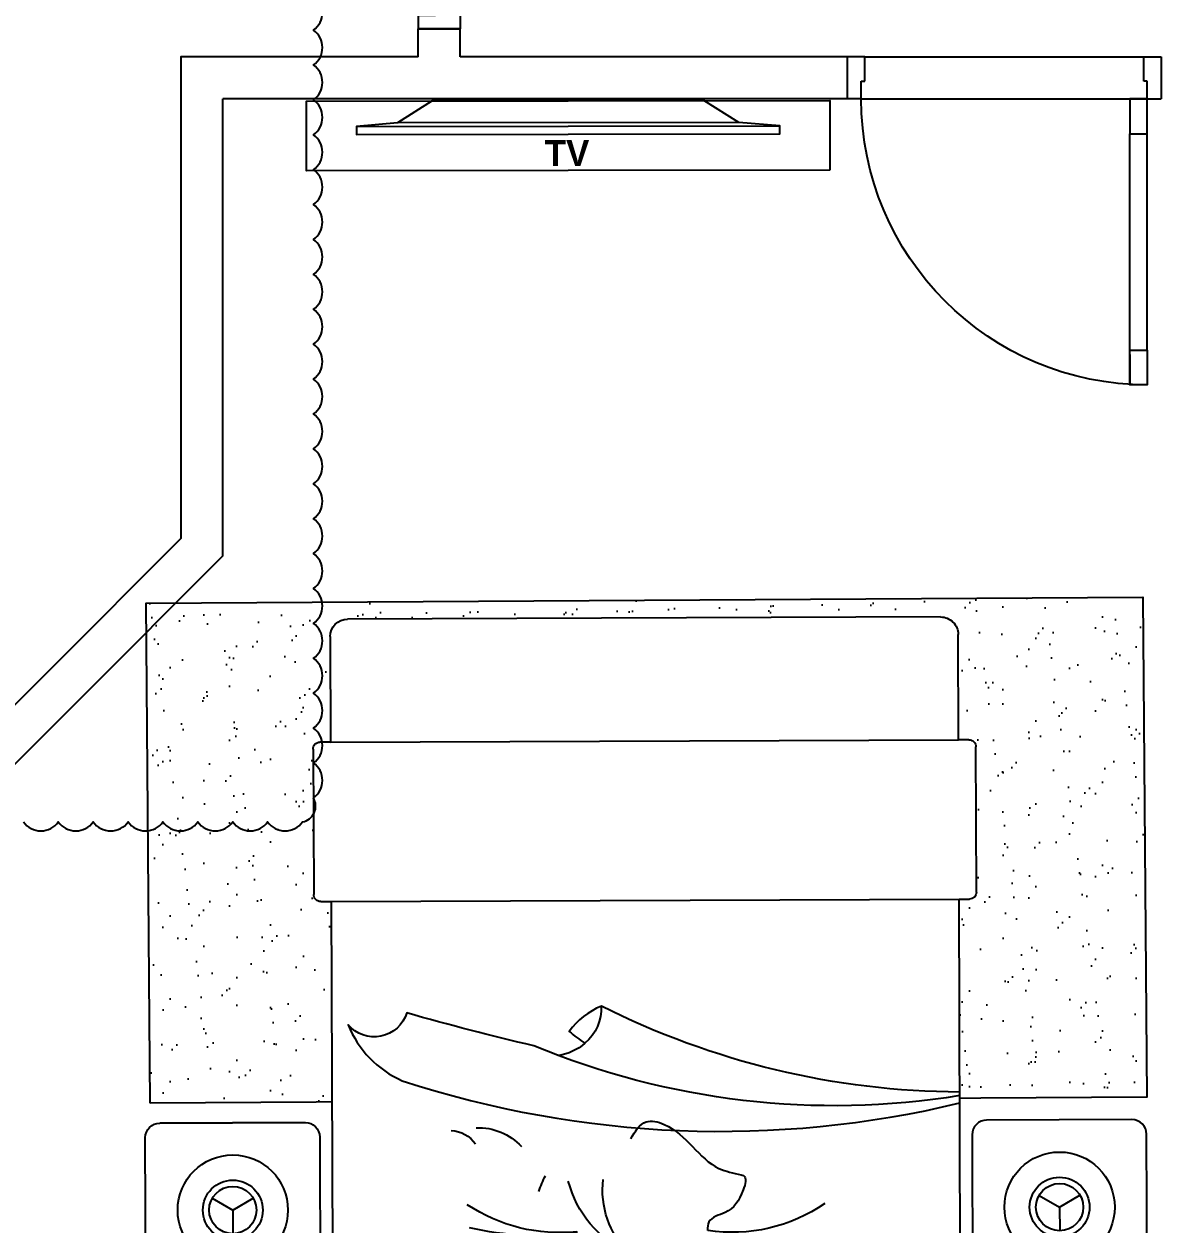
# Model space of a CAD drawing. Extents: x -678889171 to 586587, y -792238163 to 335485.
# Drawn here: x 69443 to 72682, y 76718 to 80156 of the extents above; entities that cross this region are included whole.
import ezdxf

# ---------------------------------------------------------------- set-up
doc = ezdxf.new("R2010")
doc.units = 0
doc.header["$MEASUREMENT"] = 0
doc.set_wipeout_variables(frame=1)
doc.linetypes.add('XR-A-type37$0$XR-A-4TH-OLD DESIGN$0$XR-A-TYP-2-4-5-8$0$HIDDEN', pattern=[0.375, 0.25, -0.125])
doc.layers.get('0').update_dxf_attribs({"color": 8})
for name, color, linetype in [('9TH-FURN$0$A-SITE-PATT', 252, 'Continuous'), ('9TH-FURN$0$XR-A-8TH-OLD DESIGN$0$A-SITE-PATT', 252, 'Continuous'), ('9TH-FURN$0$XR-A-8TH-OLD DESIGN$0$I-EQPM', 252, 'Continuous'), ('9TH-FURN$0$XR-A-8TH-OLD DESIGN$0$I-FURN', 252, 'Continuous'), ('9TH-FURN$0$XR-A-8TH-OLD DESIGN$0$I-FURN-FLOR', 252, 'Continuous'), ('9TH-FURN$0$XR-A-8TH-OLD DESIGN$0$I-FURN-PATT', 252, 'Continuous'), ('9TH-FURN$0$XR-A-8TH-OLD DESIGN$0$I-WIPEOUT', 252, 'Continuous'), ('9TH-FURN$0$XR-A-8TH-OLD DESIGN$0$XREF_1BR$0$I-FURN', 252, 'Continuous'), ('9TH-FURN$0$XR-A-8TH-OLD DESIGN$0$XREF_2BR$0$I-EQPM', 252, 'Continuous'), ('9TH-FURN$0$XR-A-8TH-OLD DESIGN$0$XREF_2BR$0$I-FURN', 252, 'Continuous'), ('9TH-FURN$0$XR-A-8TH-OLD DESIGN$0$XREF_2BR$0$I-SPCL', 252, 'Continuous'), ('XR-A-9TH-FLOOR$0$A-SEC-CLAD', 252, 'Continuous'), ('XR-A-type37$0$XR-A-4TH-OLD DESIGN$0$A-WALL', 252, 'Continuous'), ('XR-A-type37$0$XR-A-4TH-OLD DESIGN$0$XR-A-TYP-2-4-5-8$0$A-DOOR', 252, 'Continuous'), ('XR-A-type37$0$XR-A-4TH-OLD DESIGN$0$XR-A-TYP-2-4-5-8$0$A-FLOR-OVHD', 252, 'XR-A-type37$0$XR-A-4TH-OLD DESIGN$0$XR-A-TYP-2-4-5-8$0$HIDDEN')]:
    doc.layers.add(name, color=color, linetype=linetype)
doc.styles.add('9TH-FURN$0$XR-A-8TH-OLD DESIGN$0$XREF_2BR$0$KZT', font='')
doc.styles.get('9TH-FURN$0$XR-A-8TH-OLD DESIGN$0$XREF_2BR$0$KZT').set_extended_font_data('AvantGarde LT Medium', bold=True)

# ---------------------------------------------------------------- blocks, each defined once
blk = doc.blocks.new('*U1583')
for p, q in [((710, 820), (710, 200)), ((760, 820), (760, 200)), ((-100, -20), (-100, 100)), ((-60, 100), (-100, 100)), ((-60, 100), (-60, 50)), ((760, 100), (760, 50)), ((760, 100), (800, 100)), ((800, -20), (800, 100)), ((-60, 50), (-50, 50)), ((-50, 50), (-50, -20)), ((750, 50), (750, -20)), ((760, 50), (750, 50)), ((-50, -20), (-100, -20)), ((750, -20), (800, -20))]:
    blk.add_line(p, q)
for points in [[(710, 820), (760, 820), (760, 920), (710, 920), (710, 833), (710, 920)], [(710, 200), (760, 200), (760, 100), (710, 100), (710, 187)]]:
    blk.add_lwpolyline(points, close=True)
blk.add_arc((760, 100), 820, 90, 180)
at = {"layer": 'XR-A-type37$0$XR-A-4TH-OLD DESIGN$0$XR-A-TYP-2-4-5-8$0$A-FLOR-OVHD'}
for p, q in [((-60, 100), (760, 100)), ((-50, -20), (750, -20))]:
    blk.add_line(p, q, dxfattribs=at)
blk = doc.blocks.new('*U1586')
for p, q in [((710, 820), (710, 200)), ((760, 820), (760, 200)), ((-100, -20), (-100, 100)), ((-60, 100), (-100, 100)), ((-60, 100), (-60, 50)), ((760, 100), (760, 50)), ((760, 100), (800, 100)), ((800, -20), (800, 100)), ((-60, 50), (-50, 50)), ((-50, 50), (-50, -20)), ((750, 50), (750, -20)), ((760, 50), (750, 50)), ((-50, -20), (-100, -20)), ((750, -20), (800, -20))]:
    blk.add_line(p, q)
for points in [[(710, 820), (760, 820), (760, 920), (710, 920), (710, 833), (710, 920)], [(710, 200), (760, 200), (760, 100), (710, 100), (710, 187)]]:
    blk.add_lwpolyline(points, close=True)
blk.add_arc((760, 100), 820, 90, 180)
at = {"layer": 'XR-A-type37$0$XR-A-4TH-OLD DESIGN$0$XR-A-TYP-2-4-5-8$0$A-FLOR-OVHD'}
for p, q in [((-60, 100), (760, 100)), ((-50, -20), (750, -20))]:
    blk.add_line(p, q, dxfattribs=at)
blk = doc.blocks.new('XR-A-type37')
at = {"layer": 'XR-A-type37$0$XR-A-4TH-OLD DESIGN$0$A-WALL'}
for p, q in [((74603, 66540), (73493, 66540)), ((74603, 66420), (72813, 66420))]:
    blk.add_line(p, q, dxfattribs=at)
for points in [[(73373, 66540), (73373, 66620)], [(73373, 66620), (73493, 66620)], [(73493, 66540), (73493, 66620)], [(73373, 66540), (72693, 66540), (72693, 65159.7), (71948.3, 64415), (70527.7, 64413.8), (70527.7, 64271.7), (70647.7, 64271.7), (70647.7, 64295), (71998, 64295), (72813, 65110), (72813, 66420)]]:
    blk.add_lwpolyline(points, dxfattribs=at)
at = {"layer": 'XR-A-type37$0$XR-A-4TH-OLD DESIGN$0$A-WALL', "elevation": 0}
blk.add_lwpolyline([(74603, 66540), (74603, 66420)], dxfattribs=at)
at = {"layer": 'XR-A-type37$0$XR-A-4TH-OLD DESIGN$0$XR-A-TYP-2-4-5-8$0$A-DOOR', "extrusion": (-1.96384e-11, 1.37745e-23, -1), "xscale": -1, "zscale": -1, "rotation": 270}
blk.add_blockref('*U1583', (-73473, 66720, 0), dxfattribs=at)
at = {"layer": 'XR-A-type37$0$XR-A-4TH-OLD DESIGN$0$XR-A-TYP-2-4-5-8$0$A-DOOR', "extrusion": (1.37697e-23, -1.96384e-11, -1), "zscale": -1, "rotation": 179.9999999999795}
blk.add_blockref('*U1586', (-74703, 66520, 0), dxfattribs=at)
blk = doc.blocks.new('9TH-FURN$0$XR-A-8TH-OLD DESIGN$0$XREF_1BR$0$A$Cdd8648a7')
blk.add_line((0, 0), (33.9, -58.6))
at = {"flags": 128}
blk.add_lwpolyline([(33.9, 58.6), (0, 0), (-67.7, 0)], dxfattribs=at)
for radius in [158, 85.8, 67.7]:
    blk.add_circle((0, 0), radius)
blk = doc.blocks.new('9TH-FURN$0$XR-A-8TH-OLD DESIGN$0$XREF_1BR$0$GFDF')
at = {"layer": '9TH-FURN$0$XR-A-8TH-OLD DESIGN$0$I-FURN'}
for p, q in [((45353.9, 8278.2, 0), (48387.1, 8278.2, 0)), ((45353.9, 8278.2, 0), (45353.9, 8218.2, 0)), ((48387.1, 8278.2, 0), (48387.1, 8218.2, 0)), ((48372.1, 8203.2, 0), (48372.1, 8203.2, 0))]:
    blk.add_line(p, q, dxfattribs=at)
for centre, start, end in [((45368.9, 8218.2, 0), 180, 270), ((48372.1, 8218.2, 0), 270, 0)]:
    blk.add_arc(centre, 15, start, end, dxfattribs=at)
for points in [[(45391.8, 8145.2), (45388, 8144.7), (45384.3, 8143.8), (45380.6, 8142.6), (45377.1, 8141), (45373.7, 8139.1), (45370.6, 8137), (45367.6, 8134.5), (45364.9, 8131.8), (45362.4, 8128.8), (45360.3, 8125.6), (45358.4, 8122.3), (45356.8, 8118.8), (45355.6, 8115.1), (45354.7, 8111.4), (45354.2, 8107.6), (45354, 8103.7), (45354, 7687), (45354.2, 7683.2), (45354.7, 7679.4), (45355.6, 7675.6), (45356.8, 7672), (45358.4, 7668.5), (45360.3, 7665.1), (45362.4, 7661.9), (45364.9, 7659), (45367.6, 7656.3), (45370.6, 7653.8), (45373.7, 7651.6), (45377.1, 7649.7), (45380.6, 7648.2), (45384.3, 7647), (45388, 7646.1), (45391.8, 7645.6), (45395.7, 7645.4), (45812.3, 7645.4), (45816.2, 7645.6), (45820, 7646.1), (45823.7, 7647), (45827.4, 7648.2), (45830.9, 7649.7), (45834.3, 7651.6), (45837.5, 7653.8), (45840.4, 7656.3), (45843.1, 7659), (45845.6, 7661.9), (45847.8, 7665.1), (45849.6, 7668.5), (45851.2, 7672), (45852.4, 7675.6), (45853.3, 7679.4), (45853.8, 7683.2), (45854, 7687), (45854, 8103.7), (45853.8, 8107.6), (45853.3, 8111.4), (45852.4, 8115.1), (45851.2, 8118.8), (45849.6, 8122.3), (45847.8, 8125.6), (45845.6, 8128.8), (45843.1, 8131.8), (45840.4, 8134.5), (45837.5, 8137), (45834.3, 8139.1), (45830.9, 8141), (45827.4, 8142.6), (45823.7, 8143.8), (45820, 8144.7), (45816.2, 8145.2), (45812.3, 8145.4), (45395.7, 8145.4)], [(47761.8, 8145.2), (47758, 8144.7), (47754.3, 8143.8), (47750.6, 8142.6), (47747.1, 8141), (47743.7, 8139.1), (47740.6, 8137), (47737.6, 8134.5), (47734.9, 8131.8), (47732.4, 8128.8), (47730.3, 8125.6), (47728.4, 8122.3), (47726.8, 8118.8), (47725.6, 8115.1), (47724.7, 8111.4), (47724.2, 8107.6), (47724, 8103.7), (47724, 7687), (47724.2, 7683.2), (47724.7, 7679.4), (47725.6, 7675.6), (47726.8, 7672), (47728.4, 7668.5), (47730.3, 7665.1), (47732.4, 7661.9), (47734.9, 7659), (47737.6, 7656.3), (47740.6, 7653.8), (47743.7, 7651.6), (47747.1, 7649.7), (47750.6, 7648.2), (47754.3, 7647), (47758, 7646.1), (47761.8, 7645.6), (47765.7, 7645.4), (48182.3, 7645.4), (48186.2, 7645.6), (48190, 7646.1), (48193.7, 7647), (48197.4, 7648.2), (48200.9, 7649.7), (48204.3, 7651.6), (48207.5, 7653.8), (48210.4, 7656.3), (48213.1, 7659), (48215.6, 7661.9), (48217.8, 7665.1), (48219.6, 7668.5), (48221.2, 7672), (48222.4, 7675.6), (48223.3, 7679.4), (48223.8, 7683.2), (48224, 7687), (48224, 8103.7), (48223.8, 8107.6), (48223.3, 8111.4), (48222.4, 8115.1), (48221.2, 8118.8), (48219.6, 8122.3), (48217.8, 8125.6), (48215.6, 8128.8), (48213.1, 8131.8), (48210.4, 8134.5), (48207.5, 8137), (48204.3, 8139.1), (48200.9, 8141), (48197.4, 8142.6), (48193.7, 8143.8), (48190, 8144.7), (48186.2, 8145.2), (48182.3, 8145.4), (47765.7, 8145.4)]]:
    blk.add_wipeout(points).dxf.layer = '9TH-FURN$0$XR-A-8TH-OLD DESIGN$0$I-WIPEOUT'
blk.add_lwpolyline([(47765.7, 8145.4), (48182.3, 8145.4, -0.414214), (48224, 8103.7), (48224, 7687, -0.414214), (48182.3, 7645.4), (47765.7, 7645.4, -0.414214), (47724, 7687), (47724, 8103.7, -0.414214)], format="xyb", close=True, dxfattribs=at)
at = {"layer": '9TH-FURN$0$XR-A-8TH-OLD DESIGN$0$XREF_1BR$0$I-FURN'}
blk.add_line((45812.3, 7645.4), (45395.7, 7645.4), dxfattribs=at)
at = {"layer": '9TH-FURN$0$XR-A-8TH-OLD DESIGN$0$I-EQPM', "xscale": -1, "rotation": 90}
for p in [(45604, 7895.4), (47974, 7895.4)]:
    blk.add_blockref('9TH-FURN$0$XR-A-8TH-OLD DESIGN$0$XREF_1BR$0$A$Cdd8648a7', p, dxfattribs=at)
blk.add_wipeout([(45889, 6555.5), (45889, 6447.5), (45889, 6399.9), (45889, 6299.8), (45889.2, 6249), (45896.3, 6227.3), (45910.5, 6212.2), (45928.4, 6204.4), (45934.6, 6203.4), (47639, 6203.2), (47662.7, 6209.2), (47680.3, 6225.1), (47686.7, 6238.1), (47689, 6253.2), (47689, 6555.5), (47719, 6555.5), (47736.8, 6566.4), (47739, 6630), (47739, 6992.2), (47733.9, 7005.5), (47704, 7012.2), (47689, 7012.2), (47689, 8203.2), (45889, 8203.2), (45889, 7012.2), (45874, 7012.2), (45856.6, 7011.9), (45841.5, 7001.8), (45839, 6989.3), (45839, 6575.5), (45844.9, 6561.3), (45859, 6555.5)]).dxf.layer = '9TH-FURN$0$XR-A-8TH-OLD DESIGN$0$I-WIPEOUT'
at = {"layer": '9TH-FURN$0$XR-A-8TH-OLD DESIGN$0$I-FURN'}
for p, q in [((48372.1, 8203.2, 0), (45368.9, 8203.2, 0)), ((45889, 7012.2), (45889, 8203.2)), ((47689, 8203.2), (47689, 7012.2)), ((46763.5, 8004), (46795.7, 8004)), ((45839, 6575.5), (45839, 6992.2)), ((45859, 7012.2), (45889, 7012.2)), ((47689, 7012.2), (47719, 7012.2)), ((47739, 6992.2), (47739, 6575.5)), ((45889, 6555.5), (45858, 6555.5)), ((45889, 6253.2), (45889, 6555.5)), ((47719, 6555.5), (47689, 6555.5)), ((47689, 6555.5), (47689, 6253.2)), ((47639, 6203.2), (45939, 6203.2))]:
    blk.add_line(p, q, dxfattribs=at)
for points in [[(45889, 8203.2), (47689, 8203.2)], [(45889, 7012.2), (47689, 7012.2)], [(45889, 6555.5), (47689, 6555.5)]]:
    blk.add_lwpolyline(points, dxfattribs=at)
blk.add_lwpolyline([(45812.3, 8145.4), (45395.7, 8145.4, 0.414214), (45354, 8103.7), (45354, 7687, 0.414214), (45395.7, 7645.4), (45812.3, 7645.4, 0.414214), (45854, 7687), (45854, 8103.7, 0.414214)], format="xyb", close=True, dxfattribs=at)
for points in [[(47689, 7574.9, 0.139069), (46468.3, 7428, 0.011412), (46104.9, 7332.2, 0.589443), (45936.4, 7365.4, -0.197831), (46091.2, 7526.5, -0.138791), (47689, 7595.9, -571.483841)], [(47689, 7564.5, 0.11624), (46662.5, 7314.5, -0.134548), (46570, 7386.7, -0.027337), (46614.9, 7421, 0.139871), (46539.7, 7456.1, 0.195742)]]:
    blk.add_lwpolyline(points, format="xyb", dxfattribs=at)
for centre, radius, start, end in [((46868.8, 7738.2), 312.6, 114.7509, 165.637), ((46918.9, 7842.7), 254.9, 135.2599, 187.035), ((46542.6, 7484.7), 478.8, 84.3714, 123.7913), ((46472.5, 7172), 799.3, 81.4116, 103.7534), ((47037.9, 7499.5), 464.7, 55.5284, 98.9672), ((47018.5, 8052.8), 576.2, 201.1265, 206.0079), ((46525.9, 9484.1), 1767.4, 287.6417, 287.86), ((46227.3, 7758.2), 88.4, 272.5238, 325.6378), ((46307.7, 7830.8), 169, 268.3232, 317.2821), ((48384.6, -579.8), 8233.9, 103.45801, 106.07337), ((46011.5, 7302.2), 98.1, 17.8416, 139.9092), ((46530.1, 7319.3), 132.4, 357.9275, 50.1721), ((45859, 6992.2), 20, 90, 180), ((47719, 6992.2), 20, 0, 90), ((45858, 6574.6), 19, 177.1984, 269.9), ((47719, 6575.5), 20, 270, 0), ((45939, 6253.2), 50, 180, 270), ((47639, 6253.2), 50, 270, 0)]:
    blk.add_arc(centre, radius, start, end, dxfattribs=at)
blk.add_spline([(46745.3, 7695), (46789.6, 7646.8), (46841.4, 7654.3), (46997.9, 7780.9), (47061.5, 7799.8), (47067.9, 7801.9), (47067.3, 7842.9), (47015, 7907.1), (46968.6, 7934.2), (46964.6, 7958.8)], degree=3, dxfattribs=at)
blk = doc.blocks.new('9TH-FURN$0$XR-A-8TH-OLD DESIGN$0$XREF_2BR$0$60 INCH TV')
at = {"layer": '9TH-FURN$0$XR-A-8TH-OLD DESIGN$0$XREF_2BR$0$I-EQPM'}
blk.add_lwpolyline([(-14235.9, 12033.2), (-14235.9, 11254.2), (-14172.9, 11154.2), (-14162.9, 11036.7), (-14139.9, 11036.7), (-14139.9, 12250.7), (-14162.9, 12250.7), (-14172.9, 12133.2)], close=True, dxfattribs=at)
blk.add_lwpolyline([(-14235.9, 12033.2), (-14235.9, 11254.2), (-14172.9, 11154.2), (-14162.9, 11036.7), (-14139.9, 11036.7), (-14139.9, 12250.7), (-14162.9, 12250.7), (-14172.9, 12133.2)], close=True, dxfattribs=at)
for points in [[(-14162.9, 11036.7), (-14162.9, 12250.7)], [(-14162.9, 11036.7), (-14162.9, 12250.7)], [(-14172.9, 12133.2), (-14172.9, 11154.2)], [(-14172.9, 12133.2), (-14172.9, 11154.2)]]:
    blk.add_lwpolyline(points, dxfattribs=at)
blk = doc.blocks.new('9TH-FURN$0$XR-A-8TH-OLD DESIGN$0$f333')
at = {"layer": '9TH-FURN$0$XR-A-8TH-OLD DESIGN$0$I-FURN-PATT', "extrusion": (1.27567e-09, -1.34092e-09, 1)}
h = blk.add_hatch(dxfattribs=at)
h.set_pattern_fill('AR-SAND', color=256, scale=3, angle=269.9133)
h.set_pattern_definition([(307.41335, (85329.33, 66806.47), (146.83106, 4.57803), [0, -115.824, 0, -129.54, 0, -123.825]), (277.4133, (85329.33, 66806.47), (214.8433, -135.182), [0, -62.484, 0, -104.394, 0, -40.005]), (237.41335, (85329.47, 66900.2), (0.0723, -237.2981), [0, -38.1, 0, -137.16, 0, -179.07]), (227.4133, (85329.47, 66900.2), (66.5323, -229.1678), [0, -19.05, 0, -89.916, 0, -102.87])])
h.paths.add_polyline_path([(72604.4, 83542.1), (72593.4, 84974.4), (75450.4, 84991.9), (75461.5, 83559.6)])
at = {"layer": '9TH-FURN$0$XR-A-8TH-OLD DESIGN$0$I-FURN-FLOR', "extrusion": (1.27567e-09, -1.34092e-09, 1), "elevation": 0}
blk.add_lwpolyline([(72604.4, 83542.1), (72593.4, 84974.4), (75450.4, 84991.9), (75461.5, 83559.6)], close=True, dxfattribs=at)
at = {"layer": '9TH-FURN$0$XR-A-8TH-OLD DESIGN$0$XREF_2BR$0$I-FURN', "extrusion": (-1.10996e-10, 1.34173e-09, 1), "elevation": 0}
blk.add_lwpolyline([(74552.9, 86215.5), (73052.9, 86213.1), (73052.6, 86413.1), (74552.6, 86415.5)], close=True, dxfattribs=at)
at = {"layer": '9TH-FURN$0$XR-A-8TH-OLD DESIGN$0$XREF_2BR$0$I-EQPM', "extrusion": (-1.10996e-10, 1.34173e-09, 1), "rotation": 270.0919847544663}
blk.add_blockref('9TH-FURN$0$XR-A-8TH-OLD DESIGN$0$XREF_2BR$0$60 INCH TV', (62181.8, 72159.8, 0), dxfattribs=at)
at = {"layer": '9TH-FURN$0$XR-A-8TH-OLD DESIGN$0$XREF_2BR$0$I-SPCL', "extrusion": (-1.10996e-10, 1.34173e-09, 1), "insert": (73854.7, 86264.6, 0), "char_height": 75, "attachment_point": 6, "text_direction": (0.999999, 0.001605, 0), "style": '9TH-FURN$0$XR-A-8TH-OLD DESIGN$0$XREF_2BR$0$KZT'}
blk.add_mtext_dynamic_manual_height_columns('\\pxqc;TV', width=110.108, gutter_width=905.9, heights=[0], dxfattribs=at)
at = {"layer": '9TH-FURN$0$XR-A-8TH-OLD DESIGN$0$I-FURN', "extrusion": (1.27567e-09, -1.34126e-09, 1), "xscale": -0.9999999999999992, "rotation": 180.2026791251678}
blk.add_blockref('9TH-FURN$0$XR-A-8TH-OLD DESIGN$0$XREF_1BR$0$GFDF', (27209.9, 90969.8, 0), dxfattribs=at)

msp = doc.modelspace()

# ---------------------------------------------------------------- block references
at = {"layer": 'XR-A-9TH-FLOOR$0$A-SEC-CLAD'}
msp.add_blockref('XR-A-type37', (-2800.4, 13522.1), dxfattribs=at)

# ---------------------------------------------------------------- next in the draw order: block references
at = {"layer": '9TH-FURN$0$XR-A-8TH-OLD DESIGN$0$A-SITE-PATT'}
msp.add_blockref('9TH-FURN$0$XR-A-8TH-OLD DESIGN$0$f333', (-2800.4, -6477.9), dxfattribs=at)

# ---------------------------------------------------------------- next in the draw order: linework, layer by layer
at = {"layer": '9TH-FURN$0$A-SITE-PATT'}
msp.add_lwpolyline([(69441, 77870.2, 0.520567), (69541, 77870.2, 0.520567), (69641, 77870.2, 0.520567), (69741, 77870.2, 0.520567), (69841, 77870.2, 0.520567), (69941, 77870.2, 0.520567), (70041, 77870.2, 0.520567), (70141, 77870.2, 0.520567), (70241, 77870.2, 0.520567), (70272.2, 77938.9, 0.520567), (70272.2, 78038.9, 0.520567), (70272.2, 78138.9, 0.520567), (70272.2, 78238.9, 0.520567), (70272.2, 78338.9, 0.520567), (70272.2, 78438.9, 0.520567), (70272.2, 78538.9, 0.520567), (70272.2, 78638.9, 0.520567), (70272.2, 78738.9, 0.520567), (70272.2, 78838.9, 0.520567), (70272.2, 78938.9, 0.520567), (70272.2, 79038.9, 0.520567), (70272.2, 79138.9, 0.520567), (70272.2, 79238.9, 0.520567), (70272.2, 79338.9, 0.520567), (70272.2, 79438.9, 0.520567), (70272.2, 79538.9, 0.520567), (70272.2, 79638.9, 0.520567), (70272.2, 79738.9, 0.520567), (70272.2, 79838.9, 0.520567), (70272.2, 79938.9, 0.520567), (70272.2, 80038.9, 0.520567), (70272.2, 80138.9, 0.520567), (70272.2, 80238.9, 0.520567)], format="xyb", dxfattribs=at)

doc.saveas('drawing.dxf')
